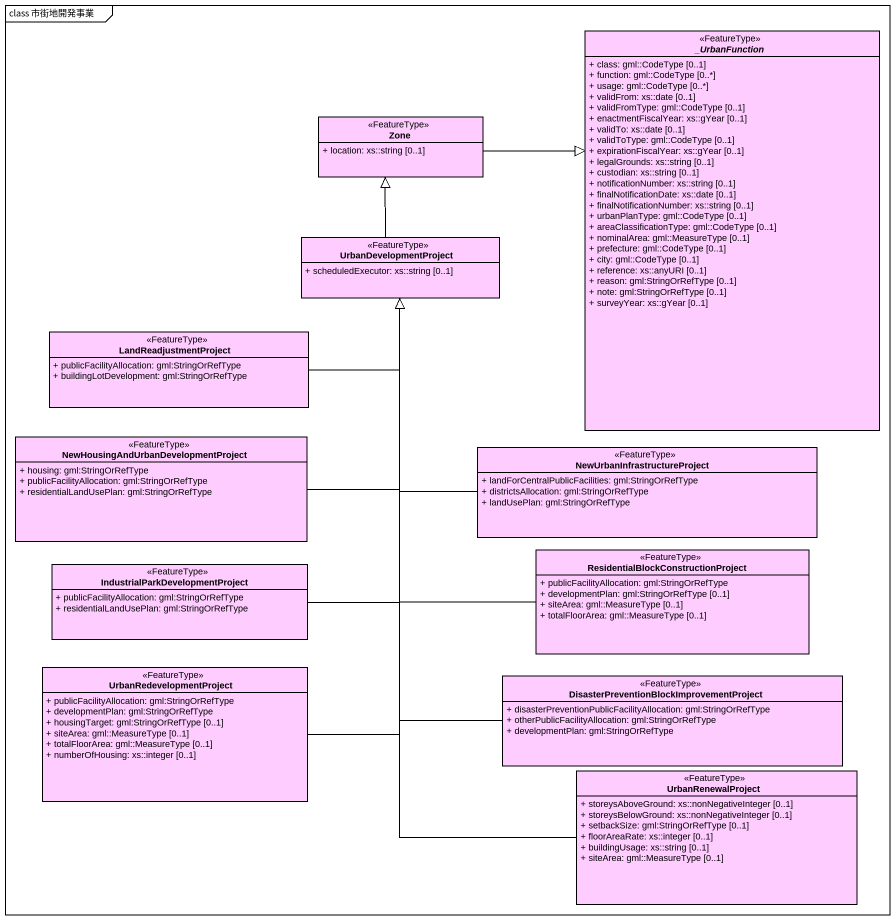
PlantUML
@startuml
mainframe class 市街地開発事業
hide circle
hide empty members
skinparam classAttributeIconSize 0
abstract class "_UrbanFunction" as UrbanFunction <<FeatureType>> #FFCCFF {
  + class: gml::CodeType [0..1]
  + function: gml::CodeType [0..*]
  + usage: gml::CodeType [0..*]
  + validFrom: xs::date [0..1]
  + validFromType: gml::CodeType [0..1]
  + enactmentFiscalYear: xs::gYear [0..1]
  + validTo: xs::date [0..1]
  + validToType: gml::CodeType [0..1]
  + expirationFiscalYear: xs::gYear [0..1]
  + legalGrounds: xs::string [0..1]
  + custodian: xs::string [0..1]
  + notificationNumber: xs::string [0..1]
  + finalNotificationDate: xs::date [0..1]
  + finalNotificationNumber: xs::string [0..1]
  + urbanPlanType: gml::CodeType [0..1]
  + areaClassificationType: gml::CodeType [0..1]
  + nominalArea: gml::MeasureType [0..1]
  + prefecture: gml::CodeType [0..1]
  + city: gml::CodeType [0..1]
  + reference: xs::anyURI [0..1]
  + reason: gml:StringOrRefType [0..1]
  + note: gml:StringOrRefType [0..1]
  + surveyYear: xs::gYear [0..1]
}
class Zone <<FeatureType>> #FFCCFF {
  + location: xs::string [0..1]
}
class UrbanDevelopmentProject <<FeatureType>> #FFCCFF {
  + scheduledExecutor: xs::string [0..1]
}
class LandReadjustmentProject <<FeatureType>> #FFCCFF {
  + publicFacilityAllocation: gml:StringOrRefType
  + buildingLotDevelopment: gml:StringOrRefType
}
class "NewHousingAndUrbanDevelopmentProject" as NewHousingAndUrbanDevelopmen <<FeatureType>> #FFCCFF {
  + housing: gml:StringOrRefType
  + publicFacilityAllocation: gml:StringOrRefType
  + residentialLandUsePlan: gml:StringOrRefType
}
class "NewUrbanInfrastructureProject" as NewUrbanInfrastructureProjec <<FeatureType>> #FFCCFF {
  + landForCentralPublicFacilities: gml:StringOrRefType
  + districtsAllocation: gml:StringOrRefType
  + landUsePlan: gml:StringOrRefType
}
class "ResidentialBlockConstructionProject" as ResidentialBlockConstruction <<FeatureType>> #FFCCFF {
  + publicFacilityAllocation: gml:StringOrRefType
  + developmentPlan: gml:StringOrRefType [0..1]
  + siteArea: gml::MeasureType [0..1]
  + totalFloorArea: gml::MeasureType [0..1]
}
class "IndustrialParkDevelopmentProject" as IndustrialParkDevelopmentPro <<FeatureType>> #FFCCFF {
  + publicFacilityAllocation: gml:StringOrRefType
  + residentialLandUsePlan: gml:StringOrRefType
}
class UrbanRedevelopmentProject <<FeatureType>> #FFCCFF {
  + publicFacilityAllocation: gml:StringOrRefType
  + developmentPlan: gml:StringOrRefType
  + housingTarget: gml:StringOrRefType [0..1]
  + siteArea: gml::MeasureType [0..1]
  + totalFloorArea: gml::MeasureType [0..1]
  + numberOfHousing: xs::integer [0..1]
}
class "DisasterPreventionBlockImprovementProject" as DisasterPreventionBlockImpro <<FeatureType>> #FFCCFF {
  + disasterPreventionPublicFacilityAllocation: gml:StringOrRefType
  + otherPublicFacilityAllocation: gml:StringOrRefType
  + developmentPlan: gml:StringOrRefType
}
class UrbanRenewalProject <<FeatureType>> #FFCCFF {
  + storeysAboveGround: xs::nonNegativeInteger [0..1]
  + storeysBelowGround: xs::nonNegativeInteger [0..1]
  + setbackSize: gml:StringOrRefType [0..1]
  + floorAreaRate: xs::integer [0..1]
  + buildingUsage: xs::string [0..1]
  + siteArea: gml::MeasureType [0..1]
}
Zone -right-|> UrbanFunction
UrbanDevelopmentProject -up-|> Zone
LandReadjustmentProject -right-|> UrbanDevelopmentProject
NewHousingAndUrbanDevelopmen -up-|> UrbanDevelopmentProject
NewUrbanInfrastructureProjec -up-|> UrbanDevelopmentProject
ResidentialBlockConstruction -up-|> UrbanDevelopmentProject
IndustrialParkDevelopmentPro -up-|> UrbanDevelopmentProject
UrbanRedevelopmentProject -up-|> UrbanDevelopmentProject
DisasterPreventionBlockImpro -up-|> UrbanDevelopmentProject
UrbanRenewalProject -up-|> UrbanDevelopmentProject
@enduml
